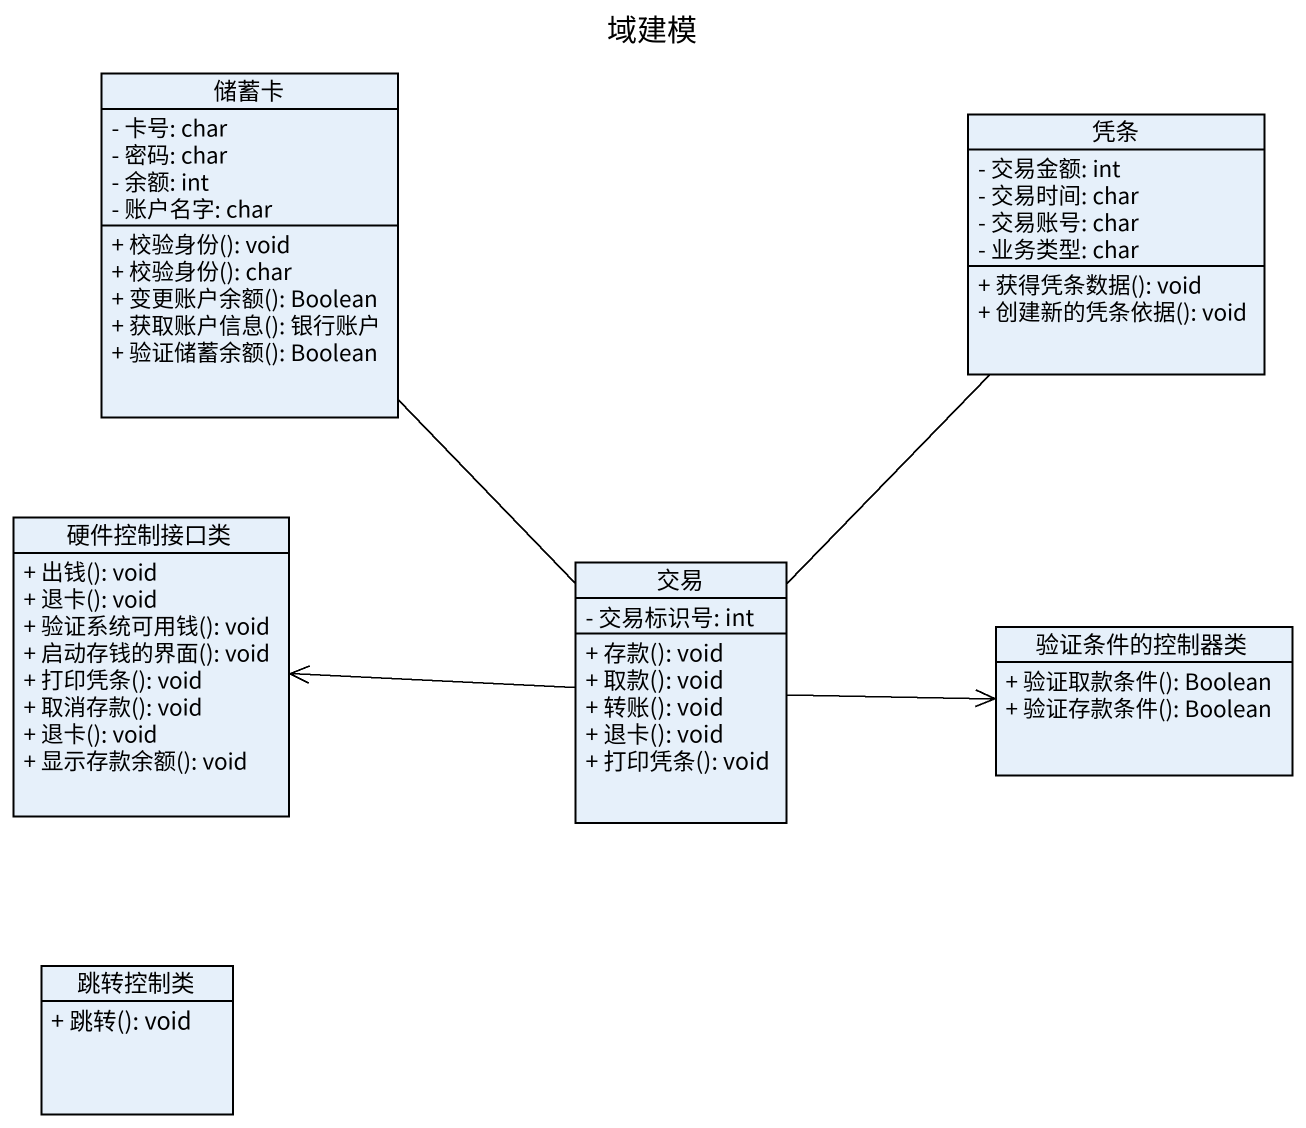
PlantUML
@startuml
title 域建模
hide circle
hide empty members
skinparam classAttributeIconSize 0
class 储蓄卡 {
  - 卡号: char
  - 密码: char
  - 余额: int
  - 账户名字: char
  + 校验身份(): void
  + 校验身份(): char
  + 变更账户余额(): Boolean
  + 获取账户信息(): 银行账户
  + 验证储蓄余额(): Boolean
}
class 凭条 {
  - 交易金额: int
  - 交易时间: char
  - 交易账号: char
  - 业务类型: char
  + 获得凭条数据(): void
  + 创建新的凭条依据(): void
}
class 硬件控制接口类 {
  + 出钱(): void
  + 退卡(): void
  + 验证系统可用钱(): void
  + 启动存钱的界面(): void
  + 打印凭条(): void
  + 取消存款(): void
  + 退卡(): void
  + 显示存款余额(): void
}
class 交易 {
  - 交易标识号: int
  + 存款(): void
  + 取款(): void
  + 转账(): void
  + 退卡(): void
  + 打印凭条(): void
}
class 验证条件的控制器类 {
  + 验证取款条件(): Boolean
  + 验证存款条件(): Boolean
}
class 跳转控制类 {
  + 跳转(): void
}
储蓄卡 -- 交易
凭条 -- 交易
交易 -left-> 硬件控制接口类
交易 -right-> 验证条件的控制器类
@enduml
